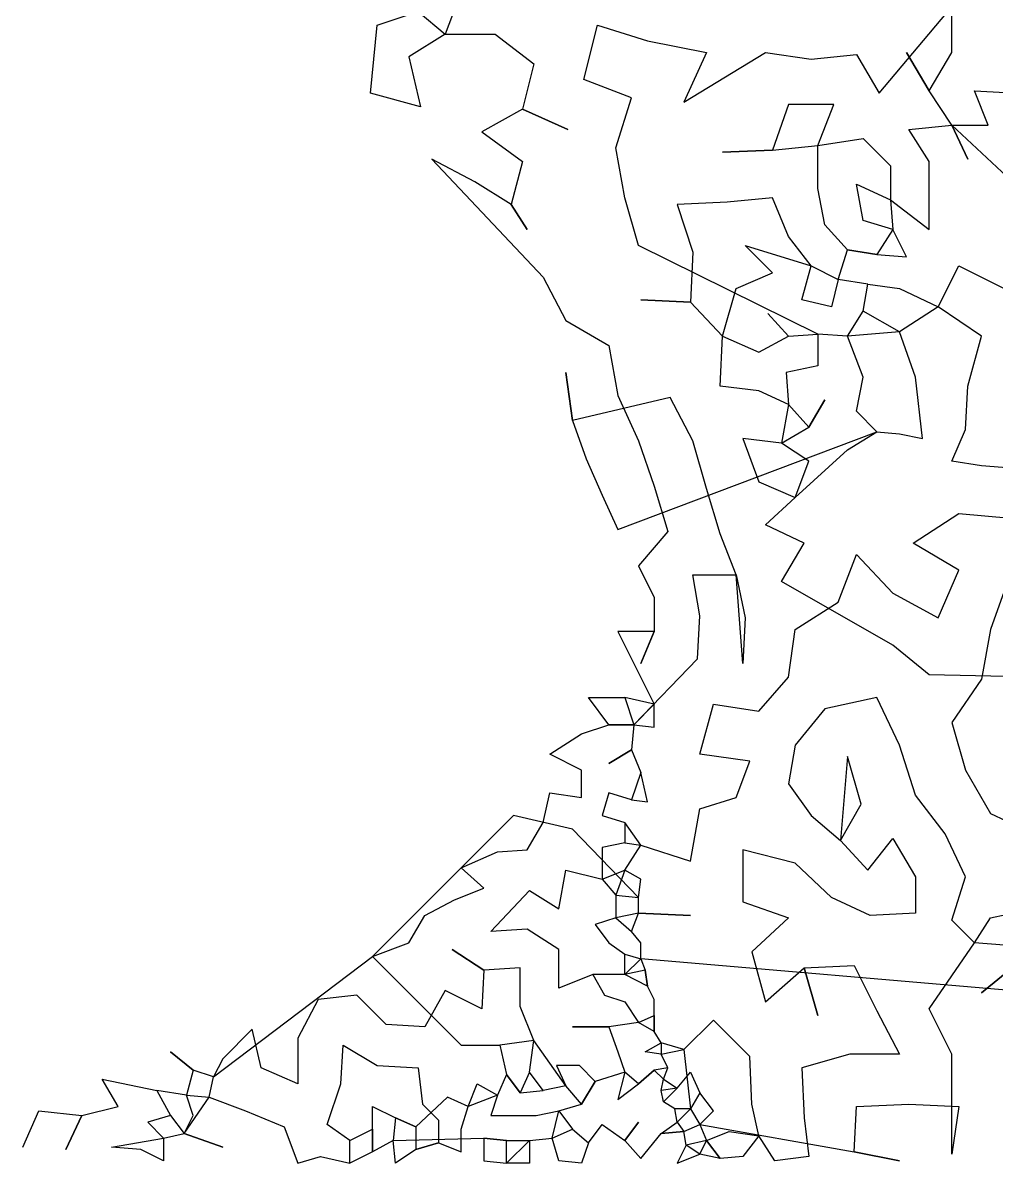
# Model space of a CAD drawing. Header units: metres. Extents: x 102 to 1205, y 1 to 1186.
# Drawn here: x 102 to 530, y 1 to 503 of the extents above; entities that cross this region are included whole.
import ezdxf

# ---------------------------------------------------------------- set-up
doc = ezdxf.new("R2010")
doc.units = ezdxf.units.M
doc.layers.add('Draw', color=2, linetype='CONTINUOUS')
doc.layers.add('Skip', color=1, linetype='CONTINUOUS')

msp = doc.modelspace()

# ---------------------------------------------------------------- linework, layer by layer
at = {"layer": 'draw'}
for p, q in [((294, 514), (288, 498)), ((258, 502), (276, 508)), ((276, 508), (288, 498)), ((355, 502), (377, 495)), ((288, 498), (272, 488)), ((310, 498), (327, 485)), ((272, 488), (277, 466)), ((403, 490), (393, 468)), ((429, 490), (449, 487)), ((449, 487), (469, 489)), ((469, 489), (479, 472)), ((501, 473), (491, 490)), ((501, 473), (511, 490)), ((327, 485), (322, 465)), ((370, 470), (349, 478)), ((277, 466), (255, 472)), ((511, 458), (501, 473)), ((527, 458), (521, 473)), ((521, 473), (540, 472)), ((459, 467), (439, 467)), ((452, 449), (459, 467)), ((322, 465), (304, 455)), ((322, 465), (342, 456)), ((511, 458), (518, 443)), ((511, 458), (527, 458)), ((472, 452), (484, 440)), ((501, 442), (492, 456)), ((367, 426), (363, 448)), ((432, 447), (410, 446)), ((432, 447), (452, 449)), ((452, 430), (452, 449)), ((301, 433), (282, 443)), ((322, 442), (317, 423)), ((501, 412), (501, 442)), ((484, 440), (484, 425)), ((317, 423), (301, 433)), ((472, 416), (469, 432)), ((469, 432), (484, 425)), ((455, 414), (452, 430)), ((317, 423), (324, 412)), ((373, 405), (367, 426)), ((412, 424), (390, 423)), ((439, 409), (432, 426)), ((484, 425), (485, 412)), ((465, 403), (455, 414)), ((485, 412), (472, 416)), ((485, 412), (478, 401)), ((491, 400), (485, 412)), ((449, 396), (439, 409)), ((397, 402), (396, 380)), ((432, 393), (420, 405)), ((478, 401), (465, 403)), ((478, 401), (491, 400)), ((416, 386), (432, 393)), ((445, 381), (449, 396)), ((449, 396), (461, 390)), ((505, 378), (514, 396)), ((514, 396), (534, 386)), ((331, 391), (341, 372)), ((461, 390), (458, 378)), ((474, 388), (461, 390)), ((472, 376), (474, 388)), ((474, 388), (488, 386)), ((488, 386), (505, 378)), ((396, 380), (374, 381)), ((396, 380), (410, 365)), ((458, 378), (445, 381)), ((341, 372), (360, 361)), ((439, 365), (430, 375)), ((465, 365), (472, 376)), ((488, 367), (472, 376)), ((495, 347), (488, 367)), ((410, 365), (426, 358)), ((426, 358), (439, 365)), ((439, 365), (452, 366)), ((452, 366), (452, 352)), ((465, 365), (452, 366)), ((518, 343), (524, 365)), ((452, 352), (438, 349)), ((344, 328), (341, 349)), ((438, 349), (439, 335)), ((469, 332), (472, 347)), ((426, 341), (409, 343)), ((517, 324), (518, 343)), ((364, 339), (373, 319)), ((397, 319), (387, 338)), ((439, 335), (426, 341)), ((448, 325), (455, 337)), ((448, 325), (439, 335)), ((478, 323), (469, 332)), ((344, 328), (350, 311)), ((436, 318), (448, 325)), ((465, 315), (478, 323)), ((478, 323), (488, 322)), ((488, 322), (498, 320)), ((511, 310), (517, 324)), ((373, 319), (380, 299)), ((436, 318), (419, 320)), ((448, 310), (436, 318)), ((350, 311), (357, 295)), ((442, 294), (448, 310)), ((524, 308), (511, 310)), ((537, 307), (524, 308)), ((380, 299), (386, 279)), ((409, 278), (403, 298)), ((426, 301), (442, 294)), ((357, 295), (364, 280)), ((429, 282), (442, 294)), ((514, 287), (537, 285)), ((446, 274), (429, 282)), ((386, 279), (373, 264)), ((416, 260), (409, 278)), ((436, 257), (446, 274)), ((514, 262), (494, 274)), ((461, 248), (469, 269)), ((373, 264), (380, 250)), ((505, 241), (514, 262)), ((400, 242), (397, 260)), ((397, 260), (416, 260)), ((416, 260), (420, 241)), ((485, 252), (505, 241)), ((380, 250), (380, 235)), ((442, 236), (461, 248)), ((399, 223), (400, 242)), ((420, 241), (419, 221)), ((439, 215), (442, 236)), ((528, 236), (524, 214)), ((380, 235), (364, 235)), ((380, 235), (374, 221)), ((501, 216), (485, 229)), ((426, 200), (439, 215)), ((360, 194), (351, 206)), ((351, 206), (367, 206)), ((367, 206), (371, 194)), ((380, 203), (367, 206)), ((488, 185), (478, 206)), ((380, 203), (371, 194)), ((380, 193), (380, 203)), ((406, 203), (426, 200)), ((455, 201), (442, 185)), ((348, 190), (360, 194)), ((371, 194), (360, 194)), ((371, 194), (370, 183)), ((371, 194), (380, 193)), ((511, 195), (517, 174)), ((348, 174), (334, 181)), ((370, 183), (360, 177)), ((370, 183), (374, 173)), ((422, 178), (400, 181)), ((442, 185), (439, 168)), ((495, 163), (488, 185)), ((416, 162), (422, 178)), ((471, 159), (465, 180)), ((348, 162), (348, 174)), ((374, 173), (370, 161)), ((377, 160), (374, 173)), ((439, 168), (449, 154)), ((331, 151), (334, 164)), ((360, 164), (357, 154)), ((370, 161), (360, 164)), ((370, 161), (377, 160)), ((400, 157), (416, 162)), ((462, 143), (471, 159)), ((344, 148), (318, 154)), ((357, 154), (367, 151)), ((367, 151), (367, 142)), ((374, 141), (367, 151)), ((449, 154), (462, 143)), ((528, 155), (547, 146)), ((517, 127), (508, 146)), ((367, 142), (357, 140)), ((367, 142), (374, 141)), ((367, 130), (374, 141)), ((374, 141), (396, 134)), ((462, 143), (474, 130)), ((474, 130), (485, 144)), ((311, 138), (324, 139)), ((419, 139), (419, 116)), ((305, 122), (295, 131)), ((458, 118), (442, 133)), ((341, 130), (357, 126)), ((357, 126), (367, 130)), ((357, 126), (363, 119)), ((374, 126), (367, 130)), ((373, 118), (374, 126)), ((495, 127), (495, 111)), ((511, 108), (517, 127)), ((292, 117), (305, 122)), ((325, 121), (338, 113)), ((363, 119), (363, 109)), ((363, 119), (373, 118)), ((373, 111), (373, 118)), ((419, 116), (439, 109)), ((475, 110), (458, 118)), ((373, 111), (363, 109)), ((370, 103), (373, 111)), ((373, 111), (396, 110)), ((272, 98), (279, 110)), ((363, 109), (354, 106)), ((354, 106), (360, 98)), ((363, 109), (370, 103)), ((439, 109), (423, 94)), ((521, 98), (511, 108)), ((521, 98), (528, 109)), ((324, 104), (308, 103)), ((338, 95), (324, 104)), ((374, 98), (370, 103)), ((256, 92), (272, 98)), ((360, 98), (367, 93)), ((374, 91), (374, 98)), ((534, 97), (521, 98)), ((256, 92), (269, 79)), ((305, 86), (291, 95)), ((367, 93), (374, 91)), ((367, 84), (367, 93)), ((374, 91), (367, 84)), ((374, 91), (376, 86)), ((305, 86), (304, 69)), ((321, 87), (305, 86)), ((376, 86), (367, 84)), ((376, 86), (377, 79)), ((429, 72), (446, 87)), ((446, 87), (468, 88)), ((446, 87), (452, 66)), ((540, 89), (524, 76)), ((353, 84), (338, 78)), ((367, 84), (353, 84)), ((353, 84), (358, 75)), ((377, 79), (367, 84)), ((304, 69), (288, 77)), ((380, 73), (377, 79)), ((232, 73), (223, 56)), ((249, 75), (232, 73)), ((358, 75), (367, 72)), ((367, 72), (373, 63)), ((380, 59), (380, 73)), ((327, 55), (321, 70)), ((373, 63), (380, 66)), ((478, 68), (488, 49)), ((511, 49), (501, 69)), ((279, 61), (262, 62)), ((360, 61), (344, 61)), ((360, 61), (364, 50)), ((380, 59), (373, 63)), ((406, 64), (393, 51)), ((207, 43), (203, 60)), ((383, 54), (380, 59)), ((242, 36), (243, 53)), ((243, 53), (258, 44)), ((295, 53), (312, 53)), ((327, 55), (312, 53)), ((312, 53), (315, 40)), ((325, 41), (327, 55)), ((376, 50), (383, 54)), ((393, 51), (383, 54)), ((383, 54), (383, 49)), ((383, 49), (393, 51)), ((177, 42), (167, 50)), ((190, 47), (186, 39)), ((364, 50), (367, 41)), ((383, 49), (376, 50)), ((386, 43), (383, 49)), ((423, 27), (422, 48)), ((466, 49), (445, 43)), ((177, 42), (174, 31)), ((186, 39), (177, 42)), ((223, 36), (207, 43)), ((276, 43), (278, 27)), ((325, 41), (321, 32)), ((331, 33), (325, 41)), ((347, 44), (337, 44)), ((337, 44), (341, 35)), ((354, 37), (347, 44)), ((367, 41), (364, 29)), ((373, 36), (367, 41)), ((373, 36), (380, 42)), ((386, 43), (380, 42)), ((380, 42), (384, 38)), ((384, 38), (386, 43)), ((390, 34), (396, 41)), ((396, 41), (400, 32)), ((144, 26), (137, 38)), ((184, 30), (186, 39)), ((298, 26), (302, 36)), ((302, 36), (311, 31)), ((315, 40), (311, 31)), ((315, 40), (321, 32)), ((348, 27), (354, 37)), ((364, 29), (373, 36)), ((383, 33), (384, 38)), ((384, 38), (390, 34)), ((161, 33), (167, 22)), ((174, 31), (161, 33)), ((177, 22), (174, 31)), ((174, 31), (184, 30)), ((311, 31), (308, 22)), ((321, 32), (331, 33)), ((341, 35), (331, 33)), ((348, 27), (341, 35)), ((390, 34), (383, 33)), ((384, 28), (383, 33)), ((384, 28), (390, 34)), ((400, 32), (396, 25)), ((406, 24), (400, 32)), ((128, 22), (144, 26)), ((184, 30), (200, 24)), ((256, 6), (256, 26)), ((256, 26), (266, 21)), ((278, 27), (285, 20)), ((298, 26), (289, 30)), ((295, 16), (298, 26)), ((338, 24), (348, 27)), ((389, 25), (384, 28)), ((426, 13), (423, 27)), ((468, 6), (469, 26)), ((492, 27), (514, 26)), ((514, 26), (511, 5)), ((102, 8), (109, 24)), ((128, 22), (121, 7)), ((167, 22), (157, 19)), ((167, 22), (173, 14)), ((173, 14), (177, 22)), ((266, 21), (265, 11)), ((275, 17), (266, 21)), ((308, 22), (328, 22)), ((328, 22), (338, 24)), ((338, 24), (344, 16)), ((390, 19), (389, 25)), ((396, 25), (389, 25)), ((396, 25), (390, 19)), ((396, 25), (400, 18)), ((400, 18), (406, 24)), ((446, 21), (448, 4)), ((157, 19), (164, 12)), ((217, 17), (223, 1)), ((246, 11), (236, 18)), ((246, 11), (256, 16)), ((275, 17), (275, 7)), ((285, 20), (285, 10)), ((295, 6), (295, 16)), ((335, 12), (344, 16)), ((344, 16), (351, 10)), ((351, 10), (357, 18)), ((357, 18), (367, 11)), ((367, 11), (373, 19)), ((383, 14), (390, 19)), ((390, 19), (393, 15)), ((393, 15), (400, 18)), ((400, 18), (403, 11)), ((164, 12), (173, 14)), ((164, 12), (164, 2)), ((173, 14), (190, 8)), ((246, 1), (246, 11)), ((265, 11), (256, 6)), ((266, 1), (265, 11)), ((305, 12), (305, 2)), ((315, 11), (305, 12)), ((315, 1), (315, 11)), ((315, 11), (325, 11)), ((325, 11), (335, 12)), ((325, 11), (325, 1)), ((338, 2), (335, 12)), ((367, 11), (374, 3)), ((374, 3), (383, 14)), ((393, 15), (383, 14)), ((394, 9), (393, 15)), ((403, 11), (394, 9)), ((400, 5), (403, 11)), ((403, 11), (413, 15)), ((403, 11), (409, 3)), ((426, 13), (419, 4)), ((433, 2), (426, 13)), ((154, 7), (141, 8)), ((164, 2), (154, 7)), ((256, 6), (246, 1)), ((275, 7), (266, 1)), ((275, 7), (285, 10)), ((285, 10), (295, 6)), ((351, 10), (348, 1)), ((394, 9), (390, 1)), ((400, 5), (394, 9)), ((468, 6), (488, 2)), ((223, 1), (233, 4)), ((233, 4), (246, 1)), ((305, 2), (315, 1)), ((325, 1), (315, 1)), ((348, 1), (338, 2)), ((390, 1), (400, 5)), ((409, 3), (400, 5)), ((419, 4), (409, 3)), ((448, 4), (433, 2))]:
    msp.add_line(p, q, dxfattribs=at)
at = {"layer": 'skip'}
for p, q in [((479, 472), (511, 510)), ((511, 490), (511, 510)), ((255, 472), (258, 502)), ((349, 478), (355, 502)), ((288, 498), (288, 498)), ((288, 498), (310, 498)), ((377, 495), (403, 490)), ((272, 488), (272, 488)), ((393, 468), (429, 490)), ((449, 487), (449, 487)), ((469, 489), (469, 489)), ((491, 490), (501, 473)), ((327, 485), (327, 485)), ((501, 473), (501, 473)), ((521, 473), (521, 473)), ((363, 448), (370, 470)), ((439, 467), (432, 447)), ((459, 467), (459, 467)), ((277, 466), (277, 466)), ((322, 465), (322, 465)), ((342, 456), (322, 465)), ((492, 456), (511, 458)), ((518, 443), (511, 458)), ((543, 428), (511, 458)), ((527, 458), (527, 458)), ((304, 455), (322, 442)), ((452, 449), (472, 452)), ((410, 446), (432, 447)), ((452, 449), (452, 449)), ((282, 443), (331, 391)), ((501, 442), (501, 442)), ((484, 440), (484, 440)), ((301, 433), (301, 433)), ((469, 432), (469, 432)), ((452, 430), (452, 430)), ((317, 423), (317, 423)), ((324, 412), (317, 423)), ((367, 426), (367, 426)), ((390, 423), (397, 402)), ((432, 426), (412, 424)), ((484, 425), (484, 425)), ((484, 425), (501, 412)), ((455, 414), (455, 414)), ((472, 416), (472, 416)), ((485, 412), (485, 412)), ((485, 412), (485, 412)), ((439, 409), (439, 409)), ((452, 366), (373, 405)), ((420, 405), (449, 396)), ((461, 390), (465, 403)), ((465, 403), (478, 401)), ((478, 401), (478, 401)), ((491, 400), (491, 400)), ((432, 393), (432, 393)), ((449, 396), (449, 396)), ((514, 396), (514, 396)), ((461, 390), (461, 390)), ((472, 376), (474, 388)), ((474, 388), (474, 388)), ((410, 365), (416, 386)), ((488, 386), (488, 386)), ((374, 381), (396, 380)), ((396, 380), (396, 380)), ((445, 381), (445, 381)), ((458, 378), (458, 378)), ((505, 378), (488, 367)), ((524, 365), (505, 378)), ((341, 372), (341, 372)), ((430, 375), (439, 365)), ((472, 376), (472, 376)), ((488, 367), (465, 365)), ((409, 343), (410, 365)), ((439, 365), (439, 365)), ((452, 366), (452, 366)), ((472, 347), (465, 365)), ((360, 361), (364, 339)), ((426, 358), (426, 358)), ((452, 352), (452, 352)), ((341, 349), (344, 328)), ((438, 349), (438, 349)), ((498, 320), (495, 347)), ((518, 343), (518, 343)), ((387, 338), (344, 328)), ((426, 341), (426, 341)), ((455, 337), (448, 325)), ((439, 335), (436, 318)), ((439, 335), (439, 335)), ((469, 332), (469, 332)), ((364, 280), (478, 323)), ((448, 325), (448, 325)), ((478, 323), (478, 323)), ((488, 322), (488, 322)), ((517, 324), (517, 324)), ((373, 319), (373, 319)), ((403, 298), (397, 319)), ((419, 320), (426, 301)), ((436, 318), (436, 318)), ((442, 294), (465, 315)), ((350, 311), (350, 311)), ((448, 310), (448, 310)), ((511, 310), (511, 310)), ((524, 308), (524, 308)), ((380, 299), (380, 299)), ((357, 295), (357, 295)), ((442, 294), (442, 294)), ((494, 274), (514, 287)), ((429, 282), (429, 282)), ((386, 279), (386, 279)), ((409, 278), (409, 278)), ((446, 274), (446, 274)), ((469, 269), (485, 252)), ((373, 264), (373, 264)), ((514, 262), (514, 262)), ((397, 260), (397, 260)), ((416, 260), (416, 260)), ((419, 221), (416, 260)), ((485, 229), (436, 257)), ((537, 261), (528, 236)), ((380, 250), (380, 250)), ((461, 248), (461, 248)), ((400, 242), (400, 242)), ((420, 241), (420, 241)), ((505, 241), (505, 241)), ((442, 236), (442, 236)), ((364, 235), (380, 203)), ((374, 221), (380, 235)), ((380, 235), (380, 235)), ((371, 194), (399, 223)), ((636, 213), (501, 216)), ((439, 215), (439, 215)), ((524, 214), (511, 195)), ((351, 206), (351, 206)), ((367, 206), (367, 206)), ((367, 206), (371, 194)), ((478, 206), (455, 201)), ((380, 203), (380, 203)), ((400, 181), (406, 203)), ((426, 200), (426, 200)), ((360, 194), (360, 194)), ((360, 194), (371, 194)), ((371, 194), (371, 194)), ((380, 193), (380, 193)), ((334, 181), (348, 190)), ((360, 177), (370, 183)), ((370, 183), (370, 183)), ((442, 185), (442, 185)), ((488, 185), (488, 185)), ((422, 178), (422, 178)), ((465, 180), (462, 143)), ((348, 174), (348, 174)), ((374, 173), (370, 161)), ((374, 173), (374, 173)), ((517, 174), (528, 155)), ((439, 168), (439, 168)), ((334, 164), (348, 162)), ((360, 164), (360, 164)), ((370, 161), (370, 161)), ((416, 162), (416, 162)), ((508, 146), (495, 163)), ((377, 160), (377, 160)), ((396, 134), (400, 157)), ((471, 159), (471, 159)), ((318, 154), (256, 92)), ((324, 139), (331, 151)), ((357, 154), (357, 154)), ((367, 151), (367, 151)), ((367, 151), (367, 142)), ((449, 154), (449, 154)), ((373, 118), (344, 148)), ((367, 142), (367, 142)), ((374, 141), (374, 141)), ((374, 141), (374, 141)), ((462, 143), (462, 143)), ((485, 144), (495, 127)), ((295, 131), (311, 138)), ((357, 140), (357, 126)), ((442, 133), (419, 139)), ((338, 113), (341, 130)), ((357, 126), (357, 126)), ((367, 130), (363, 119)), ((367, 130), (367, 130)), ((374, 126), (374, 126)), ((474, 130), (474, 130)), ((517, 127), (517, 127)), ((305, 122), (305, 122)), ((308, 103), (325, 121)), ((279, 110), (292, 117)), ((363, 119), (363, 119)), ((373, 118), (373, 118)), ((419, 116), (419, 116)), ((458, 118), (458, 118)), ((370, 103), (373, 111)), ((373, 111), (373, 111)), ((396, 110), (373, 111)), ((495, 111), (475, 110)), ((528, 109), (547, 113)), ((354, 106), (354, 106)), ((363, 109), (363, 109)), ((363, 109), (363, 109)), ((439, 109), (439, 109)), ((511, 108), (511, 108)), ((324, 104), (324, 104)), ((370, 103), (370, 103)), ((272, 98), (272, 98)), ((360, 98), (360, 98)), ((374, 98), (374, 98)), ((501, 69), (521, 98)), ((521, 98), (521, 98)), ((186, 39), (256, 92)), ((291, 95), (305, 86)), ((338, 78), (338, 95)), ((367, 93), (367, 93)), ((367, 93), (374, 91)), ((374, 91), (374, 91)), ((1176, 22), (374, 91)), ((423, 94), (429, 72)), ((305, 86), (305, 86)), ((321, 70), (321, 87)), ((376, 86), (376, 86)), ((377, 79), (376, 86)), ((446, 87), (446, 87)), ((452, 66), (446, 87)), ((468, 88), (478, 68)), ((524, 76), (540, 89)), ((353, 84), (353, 84)), ((367, 84), (353, 84)), ((367, 84), (367, 84)), ((367, 84), (367, 84)), ((269, 79), (295, 53)), ((288, 77), (279, 61)), ((377, 79), (377, 79)), ((232, 73), (232, 73)), ((262, 62), (249, 75)), ((358, 75), (358, 75)), ((367, 72), (367, 72)), ((380, 73), (380, 73)), ((304, 69), (304, 69)), ((380, 66), (380, 59)), ((344, 61), (360, 61)), ((373, 63), (360, 61)), ((373, 63), (373, 63)), ((422, 48), (406, 64)), ((203, 60), (190, 47)), ((223, 56), (223, 36)), ((380, 59), (380, 59)), ((243, 53), (243, 53)), ((312, 53), (312, 53)), ((327, 55), (327, 55)), ((341, 35), (327, 55)), ((383, 54), (383, 54)), ((383, 54), (383, 54)), ((393, 51), (393, 51)), ((393, 51), (396, 25)), ((167, 50), (177, 42)), ((364, 50), (364, 50)), ((376, 50), (376, 50)), ((383, 49), (383, 49)), ((383, 49), (383, 49)), ((488, 49), (466, 49)), ((511, 5), (511, 49)), ((177, 42), (177, 42)), ((207, 43), (207, 43)), ((258, 44), (276, 43)), ((325, 41), (325, 41)), ((331, 33), (325, 41)), ((337, 44), (337, 44)), ((347, 44), (347, 44)), ((367, 41), (354, 37)), ((367, 41), (367, 41)), ((380, 42), (373, 36)), ((380, 42), (380, 42)), ((384, 38), (386, 43)), ((386, 43), (386, 43)), ((396, 41), (396, 41)), ((445, 43), (446, 21)), ((137, 38), (161, 33)), ((186, 39), (186, 39)), ((236, 18), (242, 36)), ((302, 36), (302, 36)), ((315, 40), (315, 40)), ((321, 32), (315, 40)), ((354, 37), (348, 27)), ((373, 36), (373, 36)), ((383, 33), (384, 38)), ((384, 38), (384, 38)), ((161, 33), (167, 22)), ((174, 31), (174, 31)), ((174, 31), (174, 31)), ((311, 31), (298, 26)), ((311, 31), (311, 31)), ((321, 32), (321, 32)), ((331, 33), (331, 33)), ((341, 35), (341, 35)), ((383, 33), (383, 33)), ((390, 34), (390, 34)), ((390, 34), (390, 34)), ((400, 32), (396, 25)), ((400, 32), (400, 32)), ((144, 26), (144, 26)), ((173, 14), (184, 30)), ((184, 30), (184, 30)), ((256, 26), (256, 26)), ((289, 30), (275, 17)), ((278, 27), (278, 27)), ((298, 26), (298, 26)), ((348, 27), (348, 27)), ((364, 29), (364, 29)), ((384, 28), (384, 28)), ((389, 25), (384, 28)), ((423, 27), (423, 27)), ((469, 26), (492, 27)), ((514, 26), (514, 26)), ((109, 24), (128, 22)), ((121, 7), (128, 22)), ((167, 22), (167, 22)), ((177, 22), (177, 22)), ((200, 24), (217, 17)), ((266, 21), (266, 21)), ((266, 21), (275, 17)), ((308, 22), (308, 22)), ((328, 22), (328, 22)), ((335, 12), (338, 24)), ((338, 24), (338, 24)), ((389, 25), (389, 25)), ((396, 25), (396, 25)), ((406, 24), (406, 24)), ((157, 19), (157, 19)), ((256, 16), (256, 6)), ((285, 20), (285, 20)), ((295, 16), (295, 16)), ((344, 16), (344, 16)), ((344, 16), (351, 10)), ((357, 18), (357, 18)), ((373, 19), (367, 11)), ((390, 19), (390, 19)), ((390, 19), (390, 19)), ((393, 15), (400, 18)), ((400, 18), (400, 18)), ((400, 18), (468, 6)), ((141, 8), (164, 12)), ((164, 12), (164, 12)), ((173, 14), (173, 14)), ((190, 8), (173, 14)), ((246, 11), (246, 11)), ((246, 1), (246, 11)), ((265, 11), (305, 12)), ((265, 11), (265, 11)), ((305, 12), (315, 11)), ((315, 11), (315, 11)), ((315, 1), (325, 11)), ((325, 11), (325, 11)), ((335, 12), (335, 12)), ((367, 11), (367, 11)), ((383, 14), (393, 15)), ((383, 14), (383, 14)), ((393, 15), (393, 15)), ((403, 11), (403, 11)), ((403, 11), (403, 11)), ((409, 3), (403, 11)), ((413, 15), (426, 13)), ((426, 13), (426, 13)), ((154, 7), (154, 7)), ((256, 6), (256, 6)), ((285, 10), (275, 7)), ((275, 7), (275, 7)), ((285, 10), (285, 10)), ((295, 6), (295, 6)), ((351, 10), (351, 10)), ((394, 9), (394, 9)), ((394, 9), (394, 9)), ((488, 2), (468, 6)), ((164, 2), (164, 2)), ((223, 1), (223, 1)), ((233, 4), (233, 4)), ((246, 1), (246, 1)), ((266, 1), (266, 1)), ((305, 2), (305, 2)), ((315, 1), (315, 1)), ((325, 1), (325, 1)), ((338, 2), (338, 2)), ((348, 1), (348, 1)), ((374, 3), (374, 3)), ((390, 1), (390, 1)), ((400, 5), (400, 5)), ((400, 5), (400, 5)), ((409, 3), (409, 3)), ((419, 4), (419, 4)), ((433, 2), (433, 2)), ((448, 4), (448, 4))]:
    msp.add_line(p, q, dxfattribs=at)

doc.saveas('drawing.dxf')
